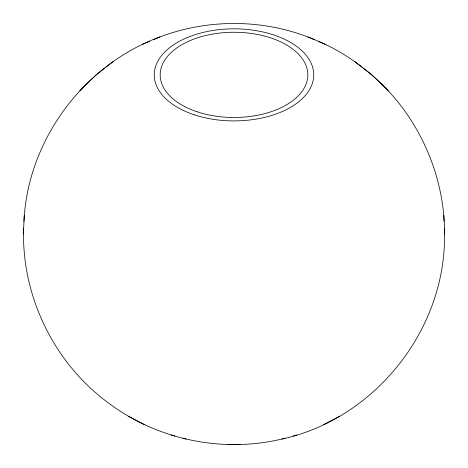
<?xml version="1.0" encoding="UTF-8"?>
<svg xmlns="http://www.w3.org/2000/svg" width="468" height="468" viewBox="0 0 468 468"><rect width="100%" height="100%" fill="white"/><g stroke="black" fill="none" stroke-linecap="round" stroke-linejoin="round"><path stroke-width="0.7" d="M285.129 438.212C224.798 453.82 157.833 440.353 108.155 402.737C53.808 362.852 21.165 295.431 23.652 228.062M23.973 221.329C27.676 140.067 83.795 64.736 160.068 36.867C209.43 18.287 265.836 18.919 314.426 39.64M444.348 228.062C448.888 325.506 377.243 418.287 282.011 439.06M23.4 234.023L24.231 215.379M79.794 90.593L96.221 74.751L104.575 68.269M105.908 67.211L113.677 61.191M323.721 424.558L339.3 416.409M142.167 44.53L149.584 41.359M153.574 39.64L160.068 36.867M293.138 436.018L296.981 434.977M227.846 444.483L240.154 444.483M171.019 434.977L174.862 436.018M182.871 438.212L185.989 439.06M318.415 41.359C334.053 47.9 348.795 56.71 362.092 67.211M307.932 36.867L325.833 44.53M128.7 416.409L144.279 424.558M363.425 68.269C414.233 107.008 444.787 170.206 444.6 234.023M354.323 61.191L371.779 74.751L388.206 90.593M443.769 215.379L444.027 221.329M197.092 111.782A73.821 42.617 0 0 0 307.821 74.874A73.821 42.617 0 0 0 197.092 37.967A73.821 42.617 0 0 0 197.092 111.782M194.126 114.748A79.741 46.039 0 0 0 313.741 74.874A79.741 46.039 0 0 0 194.126 35.001A79.741 46.039 0 0 0 194.126 114.748"/></g></svg>
